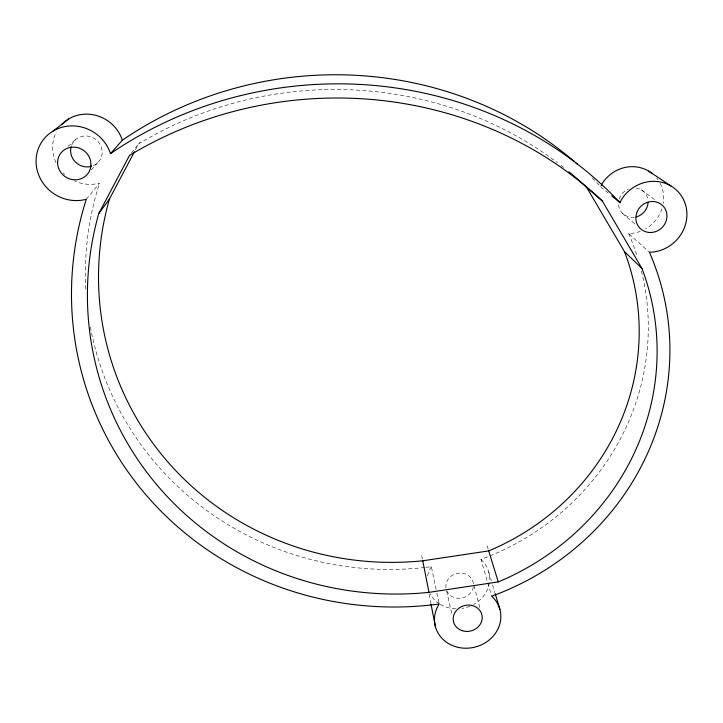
<?xml version="1.0" encoding="UTF-8"?>
<svg xmlns="http://www.w3.org/2000/svg" width="723" height="723" viewBox="0 0 723 723"><rect width="100%" height="100%" fill="white"/><g stroke="black" fill="none" stroke-linecap="round" stroke-linejoin="round"><path stroke-width="0.54" stroke-dasharray="3.62 2.71" d="M135.49 149.769L138.617 143.859A359.223 336.52 -5.9 0 1 557.352 162.648M131.441 152.96L140.126 141.934M86.29 199.259L99.539 183.118A36.385 34.451 35.6 0 1 74.297 180.795M91.215 169.887L99.521 160.705M67.98 146.426L75.933 139.313M641.364 189.842L656.421 200.913M600.732 186.796L608.287 193.023M622.34 213.222L635.671 224.564M640.352 231.315A34.442 32.408 -44.9 0 1 628.567 233.547L649.417 252.246M487.112 545.748L488.387 549.878M488.757 572.056L491.306 580.623M492.58 584.907L494.821 592.408M641.373 270.953A253.583 242.566 -13.6 0 1 480.949 559.358L491.703 596.222M473.981 585.747L480.081 608.45M446.687 591.17L451.83 614.044M425.793 567.365A310.14 300.461 -16.3 0 0 431.342 566.678L436.629 591.938M436.855 593.041L439.15 604.021M421.717 555.544L422.539 559.747M429.019 594.08L430.754 602.865M560.958 165.404A359.223 336.52 -5.9 0 1 563.642 167.51M64.718 174.379A36.385 34.451 35.6 0 1 63.208 172.924M56.033 162.639A36.385 34.451 35.6 0 1 56.322 132.029M424.681 567.492A310.14 300.461 -16.3 0 1 90.375 327.013M85.829 289.128A310.14 300.461 -16.3 0 1 99.539 183.118M480.949 559.358A31.514 28.504 -14 0 1 489.489 581.581M489.354 582.657A31.514 28.504 -14 0 1 473.457 604.564M469.778 606.308A31.514 28.504 -14 0 1 461.889 608.45M455.797 608.811A31.514 28.504 -14 0 1 440.343 604.401M439.394 603.813A31.514 28.504 -14 0 1 429.923 593.538M427.564 575.824A31.514 28.504 -14 0 1 431.342 566.678M628.567 233.547A253.583 242.566 -13.6 0 1 637.469 257.144M656.638 177.994A34.442 32.408 -44.9 0 1 657.939 179.693M660.153 183.335A34.442 32.408 -44.9 0 1 663.289 203.317M661.997 208.685A34.442 32.408 -44.9 0 1 645.386 228.956M592.182 178.03A358.744 337.126 -5.8 0 1 599.963 185.983M93.403 165.666A16.069 15.21 35.4 0 0 102.142 153.258L101.871 149.218A16.069 15.21 35.4 0 0 87.384 136.041A16.069 15.21 35.4 0 0 71.414 145.775M473.366 586.877A13.9 12.562 -14 0 1 461.382 598.165A13.9 12.562 -14 0 1 446.877 591.053M445.955 587.907A13.9 12.562 -14 0 1 457.957 573.249A13.9 12.562 -14 0 1 473.402 583.578M636.005 188.025A15.21 14.297 -44.7 0 1 648.016 200.66M634.451 217.28A15.21 14.297 -44.7 0 1 628.748 216.963L625.278 215.526A15.21 14.297 -44.7 0 1 618.545 202.847M619.24 199.015A15.21 14.297 -44.7 0 1 628.368 189.092"/><path stroke-width="1.08" d="M601.184 185.793L602.105 183.787A34.442 32.408 -44.9 0 1 652.11 173.511M620.045 202.72L621.518 199.521A36.665 34.315 -43.8 0 1 665.259 183.308A36.665 34.315 -43.8 0 1 686 222.512A36.665 34.315 -43.8 0 1 649.417 252.246A269.543 256.403 -13.7 0 1 491.703 596.222A33.375 29.914 -14 0 1 492.634 636.746A33.375 29.914 -14 0 1 448.161 643.353A33.375 29.914 -14 0 1 439.15 604.021A329.941 318.138 -16.1 0 1 86.29 199.259A38.825 36.647 34.2 0 1 37.994 173.05A38.825 36.647 34.2 0 1 62.332 127.176A38.825 36.647 34.2 0 1 110.502 153.619A381.021 355.743 -6.2 0 1 620.045 202.72L611.649 195.797M98.771 213.574L129.489 155.445A378.138 352.237 -6.1 0 1 602.349 201.012L641.97 268.495A257.75 245.196 -13.5 0 1 498.264 581.907L428.974 592.354A315.436 304.121 -16.3 0 1 98.771 213.574L109.444 199.015L134.451 151.74M110.502 153.619L122.341 140.208A358.744 337.126 -5.8 0 1 574.035 161.319M53.113 131.062L68.649 118.979M109.444 199.015A299.205 289.643 -16.4 0 0 422.747 560.804L488.712 550.908A244.663 233.863 -13.5 0 0 624.518 251.667L586.678 187.429A359.223 336.52 -5.9 0 0 568.938 171.776M648.603 171.089L671.016 186.01M586.678 187.429L602.349 201.012M624.518 251.667L641.97 268.495M488.712 550.908L498.264 581.907M495.138 593.475L499.927 609.543M422.747 560.804L428.974 592.354M430.962 603.967L435.508 627.04M575.734 162.783A358.744 337.126 -5.8 0 1 577.433 164.266M61.554 124.654A36.385 34.451 35.6 0 1 95.644 115.291A36.385 34.451 35.6 0 1 122.341 140.208M91.505 166.344A16.069 15.21 35.4 0 1 75.644 162.232A16.069 15.21 35.4 0 1 71.125 146.733M648.034 202.585A15.21 14.297 -44.7 0 1 636.357 216.891M636.62 213.177L635.869 217.198A16.042 15.011 -43.8 0 0 642.91 230.529L646.561 232.029A16.042 15.011 -43.8 0 0 666.19 220.84A16.042 15.011 -43.8 0 0 656.24 201.97A16.042 15.011 -43.8 0 0 636.62 213.177M90.944 165.386L90.655 161.121A16.981 16.033 34.2 0 0 64.392 149.815A16.981 16.033 34.2 0 0 66.281 177.37A16.981 16.033 34.2 0 0 90.944 165.386M461.997 630.628A14.605 13.086 -14 0 0 482.114 616.014A14.605 13.086 -14 0 0 458.997 608.124A14.605 13.086 -14 0 0 461.997 630.628"/></g></svg>
